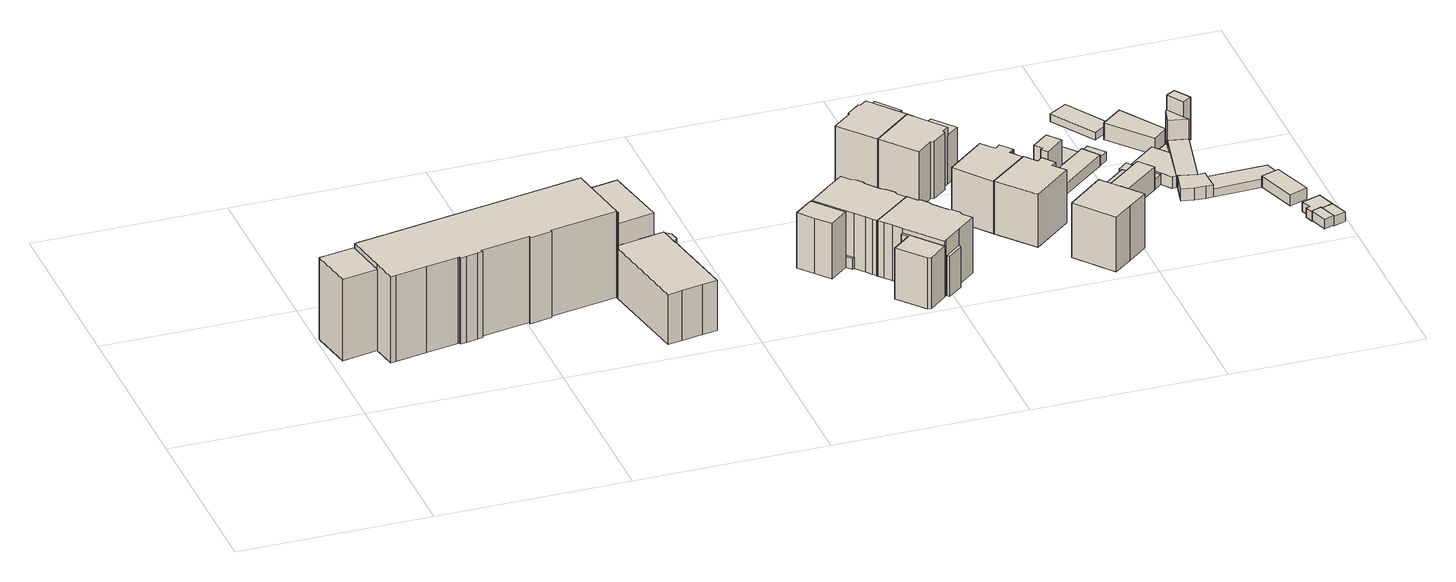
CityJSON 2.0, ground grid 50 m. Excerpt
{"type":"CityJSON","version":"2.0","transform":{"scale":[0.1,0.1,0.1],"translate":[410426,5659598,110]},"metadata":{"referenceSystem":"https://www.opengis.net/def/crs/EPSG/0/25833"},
"CityObjects":{
"building1":{"type":"Building","attributes":{"Gemeindeschluessel":14612000,"Geometrietyp2DReferenz":"3000","function":"31001_9998","roofType":"9999"},"children":["building1-1","building1-2","building1-3","building1-4","building1-5","building1-6"]},
"building1-1":{"type":"BuildingPart","attributes":{"Dachtyp_tdc":"tdcHipAndGableRoof","Dachneigung":42.8,"QualitaetDacherkennung":61,"Geometrietyp2DReferenz":"3000","measuredHeight":25.25,"roofType":"5000"},"parents":["building1"],"geometry":[{"type":"Solid","lod":"1","boundaries":[[[[0,1,2,3,4,5,6,7,8,9]],[[10,11,12,13,14,15,16,17,18,19]],[[9,11,10,0]],[[8,12,11,9]],[[7,13,12,8]],[[6,14,13,7]],[[5,15,14,6]],[[4,16,15,5]],[[3,17,16,4]],[[2,18,17,3]],[[1,19,18,2]],[[0,10,19,1]]]]}]},
"building1-2":{"type":"BuildingPart","attributes":{"Dachtyp_tdc":"tdcPolyFlatRoof","Dachneigung":45.95,"QualitaetDacherkennung":5,"Geometrietyp2DReferenz":"3000","measuredHeight":20.75,"roofType":"2100"},"parents":["building1"],"geometry":[{"type":"Solid","lod":"1","boundaries":[[[[20,21,22,23,24,25,26,27]],[[28,29,30,31,32,33,34,35]],[[27,29,28,20]],[[26,30,29,27]],[[25,31,30,26]],[[24,32,31,25]],[[23,33,32,24]],[[22,34,33,23]],[[21,35,34,22]],[[20,28,35,21]]]]}]},
"building1-3":{"type":"BuildingPart","attributes":{"Dachtyp_tdc":"tdcCutGableRoof","Dachneigung":1.96,"QualitaetDacherkennung":79,"Geometrietyp2DReferenz":"3000","measuredHeight":15.63,"roofType":"9999"},"parents":["building1"],"geometry":[{"type":"Solid","lod":"1","boundaries":[[[[36,37,38,39,40,41,42,43,44,45,46,47,48]],[[49,50,51,52,53,54,55,56,57,58,59,60,61]],[[48,50,49,36]],[[47,51,50,48]],[[46,52,51,47]],[[45,53,52,46]],[[44,54,53,45]],[[43,55,54,44]],[[42,56,55,43]],[[41,57,56,42]],[[40,58,57,41]],[[39,59,58,40]],[[38,60,59,39]],[[37,61,60,38]],[[36,49,61,37]]]]}]},
"building1-4":{"type":"BuildingPart","attributes":{"Dachtyp_tdc":"tdcPolyFlatRoof","Dachneigung":24.43,"QualitaetDacherkennung":28,"Geometrietyp2DReferenz":"3000","measuredHeight":13.97,"roofType":"2100"},"parents":["building1"],"geometry":[{"type":"Solid","lod":"1","boundaries":[[[[62,63,64,65,66]],[[67,52,51,50,68]],[[66,52,67,62]],[[65,51,52,66]],[[64,50,51,65]],[[63,68,50,64]],[[62,67,68,63]]]]}]},
"building1-5":{"type":"BuildingPart","attributes":{"Dachtyp_tdc":"tdcHipRoof","Dachneigung":42.42,"QualitaetDacherkennung":58,"Geometrietyp2DReferenz":"3000","measuredHeight":28.16,"roofType":"3200"},"parents":["building1"],"geometry":[{"type":"Solid","lod":"1","boundaries":[[[[69,70,71,72,73,74,75,76,77,78,79,80,81,82,83,84,85,86,87,88,89,90,91,92,93,94,95,96,97,98]],[[99,100,101,102,103,104,105,106,107,108,109,110,111,112,113,15,13,12,114,115,30,29,28,116,117,118,119,120,58,57]],[[98,100,99,69]],[[97,101,100,98]],[[96,102,101,97]],[[95,103,102,96]],[[94,104,103,95]],[[93,105,104,94]],[[92,106,105,93]],[[91,107,106,92]],[[90,108,107,91]],[[89,109,108,90]],[[88,110,109,89]],[[87,111,110,88]],[[86,112,111,87]],[[85,113,112,86]],[[84,15,113,85]],[[83,13,15,84]],[[82,12,13,83]],[[81,114,12,82]],[[80,115,114,81]],[[79,30,115,80]],[[78,29,30,79]],[[77,28,29,78]],[[76,116,28,77]],[[75,117,116,76]],[[74,118,117,75]],[[73,119,118,74]],[[72,120,119,73]],[[71,58,120,72]],[[70,57,58,71]],[[69,99,57,70]]]]}]},
"building1-6":{"type":"BuildingPart","attributes":{"Dachtyp_tdc":"tdcGableRoof","Dachneigung":39.93,"QualitaetDacherkennung":38,"Geometrietyp2DReferenz":"3000","measuredHeight":24.79,"roofType":"3100"},"parents":["building1"],"geometry":[{"type":"Solid","lod":"1","boundaries":[[[[121,122,123,124]],[[125,126,49,59]],[[124,126,125,121]],[[123,49,126,124]],[[122,59,49,123]],[[121,125,59,122]]]]}]},
"building2":{"type":"Building","attributes":{"Gemeindeschluessel":14612000,"Geometrietyp2DReferenz":"3000","function":"31001_9998","roofType":"9999"},"children":["building2-1","building2-2","building2-3","building2-4"]},
"building2-1":{"type":"BuildingPart","attributes":{"Dachtyp_tdc":"tdcHipAndGableRoof","Dachneigung":39.27,"QualitaetDacherkennung":46,"Geometrietyp2DReferenz":"3000","measuredHeight":18.14,"roofType":"5000"},"parents":["building2"],"geometry":[{"type":"Solid","lod":"1","boundaries":[[[[127,128,129,130,131,132,133,134,135,136,137,138,139,140,141,142,143,144,145]],[[146,147,148,149,150,151,152,153,154,155,156,157,158,159,160,161,162,163,164]],[[145,147,146,127]],[[144,148,147,145]],[[143,149,148,144]],[[142,150,149,143]],[[141,151,150,142]],[[140,152,151,141]],[[139,153,152,140]],[[138,154,153,139]],[[137,155,154,138]],[[136,156,155,137]],[[135,157,156,136]],[[134,158,157,135]],[[133,159,158,134]],[[132,160,159,133]],[[131,161,160,132]],[[130,162,161,131]],[[129,163,162,130]],[[128,164,163,129]],[[127,146,164,128]]]]}]},
"building2-2":{"type":"BuildingPart","attributes":{"Dachtyp_tdc":"tdcGableRoof","Dachneigung":49.57,"QualitaetDacherkennung":28,"Geometrietyp2DReferenz":"3000","measuredHeight":18.27,"roofType":"3100"},"parents":["building2"],"geometry":[{"type":"Solid","lod":"1","boundaries":[[[[165,166,167,168,169,170]],[[171,172,173,174,175,176]],[[170,172,171,165]],[[169,173,172,170]],[[168,174,173,169]],[[167,175,174,168]],[[166,176,175,167]],[[165,171,176,166]]]]}]},
"building2-3":{"type":"BuildingPart","attributes":{"Dachtyp_tdc":"tdcPolyFlatRoof","Dachneigung":0,"QualitaetDacherkennung":0,"Geometrietyp2DReferenz":"3000","measuredHeight":3.12,"roofType":"9999"},"parents":["building2"],"geometry":[{"type":"Solid","lod":"1","boundaries":[[[[177,178,179,180,181]],[[176,182,158,183,172]],[[181,182,176,177]],[[180,158,182,181]],[[179,183,158,180]],[[178,172,183,179]],[[177,176,172,178]]]]}]},
"building2-4":{"type":"BuildingPart","attributes":{"Dachtyp_tdc":"tdcPolyFlatRoof","Dachneigung":0,"QualitaetDacherkennung":4,"Geometrietyp2DReferenz":"3000","measuredHeight":7.95,"roofType":"1000"},"parents":["building2"],"geometry":[{"type":"Solid","lod":"1","boundaries":[[[[184,185,186,187,188,189,190]],[[182,191,192,193,161,160,159]],[[190,191,182,184]],[[189,192,191,190]],[[188,193,192,189]],[[187,161,193,188]],[[186,160,161,187]],[[185,159,160,186]],[[184,182,159,185]]]]}]},
"building3":{"type":"Building","attributes":{"Gemeindeschluessel":14612000,"Geometrietyp2DReferenz":"3000","function":"31001_9998","roofType":"9999"},"children":["building3-1","building3-2","building3-3"]},
"building3-1":{"type":"BuildingPart","attributes":{"Dachtyp_tdc":"tdcFreeFormRoof","Dachneigung":51.24,"QualitaetDacherkennung":32,"Geometrietyp2DReferenz":"3000","measuredHeight":18.23,"roofType":"5000"},"parents":["building3"],"geometry":[{"type":"Solid","lod":"1","boundaries":[[[[194,195,196,197,198,199,200]],[[201,202,203,204,205,206,207]],[[200,202,201,194]],[[199,203,202,200]],[[198,204,203,199]],[[197,205,204,198]],[[196,206,205,197]],[[195,207,206,196]],[[194,201,207,195]]]]}]},
"building3-2":{"type":"BuildingPart","attributes":{"Dachtyp_tdc":"tdcHipAndGableRoof","Dachneigung":38.79,"QualitaetDacherkennung":39,"Geometrietyp2DReferenz":"3000","measuredHeight":18.13,"roofType":"5000"},"parents":["building3"],"geometry":[{"type":"Solid","lod":"1","boundaries":[[[[208,209,210,211,212,213,214,215,216,217,218,219,220,221,222,223,224,225,226]],[[227,228,229,154,230,152,231,232,233,234,235,236,237,238,239,240,241,202,201]],[[226,228,227,208]],[[225,229,228,226]],[[224,154,229,225]],[[223,230,154,224]],[[222,152,230,223]],[[221,231,152,222]],[[220,232,231,221]],[[219,233,232,220]],[[218,234,233,219]],[[217,235,234,218]],[[216,236,235,217]],[[215,237,236,216]],[[214,238,237,215]],[[213,239,238,214]],[[212,240,239,213]],[[211,241,240,212]],[[210,202,241,211]],[[209,201,202,210]],[[208,227,201,209]]]]}]},
"building3-3":{"type":"BuildingPart","attributes":{"Dachtyp_tdc":"tdcFreeFormRoof","Dachneigung":67.2,"QualitaetDacherkennung":11,"Geometrietyp2DReferenz":"3000","measuredHeight":11.6,"roofType":"5000"},"parents":["building3"],"geometry":[{"type":"Solid","lod":"1","boundaries":[[[[242,243,244,245]],[[246,247,241,240]],[[245,246,240,242]],[[244,247,246,245]],[[243,241,247,244]],[[242,240,241,243]]]]}]},
"building4":{"type":"Building","attributes":{"Gemeindeschluessel":14612000,"Geometrietyp2DReferenz":"3000","function":"31001_9998","roofType":"9999"},"children":["building4-1","building4-2"]},
"building4-1":{"type":"BuildingPart","attributes":{"Dachtyp_tdc":"tdcHipAndGableRoof","Dachneigung":35.27,"QualitaetDacherkennung":49,"Geometrietyp2DReferenz":"3000","measuredHeight":18.52,"roofType":"5000"},"parents":["building4"],"geometry":[{"type":"Solid","lod":"1","boundaries":[[[[248,249,250,251,252,253,254,255,256,257]],[[258,259,260,261,262,263,264,265,266,267]],[[257,259,258,248]],[[256,260,259,257]],[[255,261,260,256]],[[254,262,261,255]],[[253,263,262,254]],[[252,264,263,253]],[[251,265,264,252]],[[250,266,265,251]],[[249,267,266,250]],[[248,258,267,249]]]]}]},
"building4-2":{"type":"BuildingPart","attributes":{"Dachtyp_tdc":"tdcHipRoof","Dachneigung":59.05,"QualitaetDacherkennung":29,"Geometrietyp2DReferenz":"3000","measuredHeight":15.47,"roofType":"3200"},"parents":["building4"],"geometry":[{"type":"Solid","lod":"1","boundaries":[[[[268,269,270,271]],[[272,273,266,265]],[[271,273,272,268]],[[270,266,273,271]],[[269,265,266,270]],[[268,272,265,269]]]]}]},
"building5":{"type":"Building","attributes":{"Gemeindeschluessel":14612000,"Geometrietyp2DReferenz":"3000","function":"31001_9998","roofType":"9999"},"children":["building5-1","building5-2"]},
"building5-1":{"type":"BuildingPart","attributes":{"Dachtyp_tdc":"tdcHipAndGableRoof","Dachneigung":18.51,"QualitaetDacherkennung":24,"Geometrietyp2DReferenz":"3000","measuredHeight":15.55,"roofType":"5000"},"parents":["building5"],"geometry":[{"type":"Solid","lod":"1","boundaries":[[[[274,275,276,277]],[[278,279,280,281]],[[277,279,278,274]],[[276,280,279,277]],[[275,281,280,276]],[[274,278,281,275]]]]}]},
"building5-2":{"type":"BuildingPart","attributes":{"Dachtyp_tdc":"tdcHipAndGableRoof","Dachneigung":36.35,"QualitaetDacherkennung":62,"Geometrietyp2DReferenz":"3000","measuredHeight":18.64,"roofType":"5000"},"parents":["building5"],"geometry":[{"type":"Solid","lod":"1","boundaries":[[[[249,282,257,283,284,285,286,287,288,289]],[[267,281,280,290,291,292,293,294,259,295]],[[289,281,267,249]],[[288,280,281,289]],[[287,290,280,288]],[[286,291,290,287]],[[285,292,291,286]],[[284,293,292,285]],[[283,294,293,284]],[[257,259,294,283]],[[282,295,259,257]],[[249,267,295,282]]]]}]},
"building6":{"type":"Building","attributes":{"Dachtyp_tdc":"tdcFreeFormRoof","Gemeindeschluessel":14612000,"Dachneigung":31.92,"QualitaetDacherkennung":50,"Geometrietyp2DReferenz":"3000","measuredHeight":17.21,"function":"31001_9998","roofType":"5000"},"geometry":[{"type":"Solid","lod":"1","boundaries":[[[[296,297,298,299,300,301,302,303,304,305,306,307,308,309]],[[310,311,312,313,314,315,316,317,318,319,320,321,322,323]],[[309,311,310,296]],[[308,312,311,309]],[[307,313,312,308]],[[306,314,313,307]],[[305,315,314,306]],[[304,316,315,305]],[[303,317,316,304]],[[302,318,317,303]],[[301,319,318,302]],[[300,320,319,301]],[[299,321,320,300]],[[298,322,321,299]],[[297,323,322,298]],[[296,310,323,297]]]]}]},
"building7":{"type":"Building","attributes":{"Dachtyp_tdc":"tdcFreeFormRoof","Gemeindeschluessel":14612000,"Dachneigung":31.58,"QualitaetDacherkennung":52,"Geometrietyp2DReferenz":"3000","measuredHeight":17.29,"function":"31001_9998","roofType":"5000"},"geometry":[{"type":"Solid","lod":"1","boundaries":[[[[324,325,326,327,328,329,330,331,332,333,334,335,336,337,338]],[[339,340,341,315,314,342,343,344,345,346,347,348,349,350,351]],[[338,340,339,324]],[[337,341,340,338]],[[336,315,341,337]],[[335,314,315,336]],[[334,342,314,335]],[[333,343,342,334]],[[332,344,343,333]],[[331,345,344,332]],[[330,346,345,331]],[[329,347,346,330]],[[328,348,347,329]],[[327,349,348,328]],[[326,350,349,327]],[[325,351,350,326]],[[324,339,351,325]]]]}]},
"building8":{"type":"Building","attributes":{"Gemeindeschluessel":14612000,"Geometrietyp2DReferenz":"3000","function":"31001_9998","roofType":"9999"},"children":["building8-1","building8-2"]},
"building8-1":{"type":"BuildingPart","attributes":{"Dachtyp_tdc":"tdcPolyFlatRoof","Dachneigung":0,"QualitaetDacherkennung":35,"Geometrietyp2DReferenz":"3000","measuredHeight":13.74,"roofType":"1000"},"parents":["building8"],"geometry":[{"type":"Solid","lod":"1","boundaries":[[[[352,353,354,355,356]],[[357,358,359,360,361]],[[356,358,357,352]],[[355,359,358,356]],[[354,360,359,355]],[[353,361,360,354]],[[352,357,361,353]]]]}]},
"building8-2":{"type":"BuildingPart","attributes":{"Dachtyp_tdc":"tdcHipAndGableRoof","Dachneigung":30.35,"QualitaetDacherkennung":59,"Geometrietyp2DReferenz":"3000","measuredHeight":17.09,"roofType":"5000"},"parents":["building8"],"geometry":[{"type":"Solid","lod":"1","boundaries":[[[[362,363,364,365,366,367,368,369]],[[361,370,371,372,373,374,358,357]],[[368,370,361,369]],[[367,371,370,368]],[[366,372,371,367]],[[365,373,372,366]],[[364,374,373,365]],[[363,358,374,364]],[[362,357,358,363]],[[369,361,357,362]]]]}]},
"building9":{"type":"Building","attributes":{"Gemeindeschluessel":14612000,"Dachneigung":90,"Dachorientierung":0,"MittlereTraufHoehe":120.65,"QualitaetDacherkennung":25,"ObjektHoehe":9.79,"BodenHoehe":110.86,"Geometrietyp2DReferenz":"3000","AbsoluteHoehe":120.65,"Dachflaeche":26.3,"measuredHeight":9.79,"function":"31001_9998","roofType":"1000","storeysAboveGround":3},"geometry":[{"type":"Solid","lod":"1","boundaries":[[[[375,376,377,378,379,380]],[[381,382,383,384,385,386]],[[380,382,381,375]],[[379,383,382,380]],[[378,384,383,379]],[[377,385,384,378]],[[376,386,385,377]],[[375,381,386,376]]]]}]},
"building10":{"type":"Building","attributes":{"Dachtyp_tdc":"tdcPolyFlatRoof","Gemeindeschluessel":14612000,"Dachneigung":3.94,"QualitaetDacherkennung":69,"Geometrietyp2DReferenz":"3000","measuredHeight":3.09,"function":"31001_9998","roofType":"2100"},"geometry":[{"type":"Solid","lod":"1","boundaries":[[[[387,388,389,390]],[[391,392,393,394]],[[390,392,391,387]],[[389,393,392,390]],[[388,394,393,389]],[[387,391,394,388]]]]}]},
"building11":{"type":"Building","attributes":{"Dachtyp_tdc":"tdcPolyFlatRoof","Gemeindeschluessel":14612000,"Dachneigung":6.15,"QualitaetDacherkennung":76,"Geometrietyp2DReferenz":"3000","measuredHeight":3.3,"function":"31001_2463","roofType":"2100"},"geometry":[{"type":"Solid","lod":"1","boundaries":[[[[395,396,397,398,399,400,401]],[[402,403,404,405,406,407,408]],[[401,403,402,395]],[[400,404,403,401]],[[399,405,404,400]],[[398,406,405,399]],[[397,407,406,398]],[[396,408,407,397]],[[395,402,408,396]]]]}]},
"building12":{"type":"Building","attributes":{"Dachtyp_tdc":"tdcPolyFlatRoof","Gemeindeschluessel":14612000,"Dachneigung":0,"QualitaetDacherkennung":76,"Geometrietyp2DReferenz":"3000","measuredHeight":2.35,"function":"31001_9998","roofType":"1000"},"geometry":[{"type":"Solid","lod":"1","boundaries":[[[[409,410,411,412,413]],[[414,415,416,417,418]],[[413,415,414,409]],[[412,416,415,413]],[[411,417,416,412]],[[410,418,417,411]],[[409,414,418,410]]]]}]},
"building13":{"type":"Building","attributes":{"Dachtyp_tdc":"tdcPolyFlatRoof","Gemeindeschluessel":14612000,"Dachneigung":7.97,"QualitaetDacherkennung":70,"Geometrietyp2DReferenz":"3000","measuredHeight":3.29,"function":"31001_9998","roofType":"2100"},"geometry":[{"type":"Solid","lod":"1","boundaries":[[[[419,420,421,422,423,424,425,426,427,428,429,430]],[[431,432,433,434,435,436,437,438,439,440,441,442]],[[430,432,431,419]],[[429,433,432,430]],[[428,434,433,429]],[[427,435,434,428]],[[426,436,435,427]],[[425,437,436,426]],[[424,438,437,425]],[[423,439,438,424]],[[422,440,439,423]],[[421,441,440,422]],[[420,442,441,421]],[[419,431,442,420]]]]}]},
"building14":{"type":"Building","attributes":{"Dachtyp_tdc":"tdcPolyFlatRoof","Gemeindeschluessel":14612000,"Dachneigung":4.07,"QualitaetDacherkennung":70,"Geometrietyp2DReferenz":"3000","measuredHeight":6.59,"function":"31001_9998","roofType":"2100"},"geometry":[{"type":"Solid","lod":"1","boundaries":[[[[443,444,445,446,447,448]],[[449,450,442,441,451,452]],[[448,450,449,443]],[[447,442,450,448]],[[446,441,442,447]],[[445,451,441,446]],[[444,452,451,445]],[[443,449,452,444]]]]}]},
"building15":{"type":"Building","attributes":{"Dachtyp_tdc":"tdcPolyFlatRoof","Gemeindeschluessel":14612000,"Dachneigung":9.49,"QualitaetDacherkennung":63,"Geometrietyp2DReferenz":"3000","measuredHeight":2.63,"function":"31001_2463","roofType":"2100"},"geometry":[{"type":"Solid","lod":"1","boundaries":[[[[453,454,455,456]],[[457,406,405,458]],[[456,406,457,453]],[[455,405,406,456]],[[454,458,405,455]],[[453,457,458,454]]]]}]},
"building16":{"type":"Building","attributes":{"Dachtyp_tdc":"tdcPolyFlatRoof","Gemeindeschluessel":14612000,"Dachneigung":6.68,"QualitaetDacherkennung":60,"Geometrietyp2DReferenz":"3000","measuredHeight":3.19,"function":"31001_9998","roofType":"2100"},"geometry":[{"type":"Solid","lod":"1","boundaries":[[[[459,460,461,462,463,464,465]],[[441,440,466,467,468,469,451]],[[465,440,441,459]],[[464,466,440,465]],[[463,467,466,464]],[[462,468,467,463]],[[461,469,468,462]],[[460,451,469,461]],[[459,441,451,460]]]]}]},
"building17":{"type":"Building","attributes":{"Dachtyp_tdc":"tdcPolyFlatRoof","Gemeindeschluessel":14612000,"Dachneigung":0,"QualitaetDacherkennung":64,"Geometrietyp2DReferenz":"3000","measuredHeight":2.86,"function":"31001_9998","roofType":"1000"},"geometry":[{"type":"Solid","lod":"1","boundaries":[[[[470,471,472,473]],[[451,469,474,452]],[[473,469,451,470]],[[472,474,469,473]],[[471,452,474,472]],[[470,451,452,471]]]]}]},
"building18":{"type":"Building","attributes":{"Dachtyp_tdc":"tdcPolyFlatRoof","Gemeindeschluessel":14612000,"Dachneigung":0,"QualitaetDacherkennung":86,"Geometrietyp2DReferenz":"3000","measuredHeight":2.06,"function":"31001_9998","roofType":"1000"},"geometry":[{"type":"Solid","lod":"1","boundaries":[[[[475,476,477,478]],[[479,480,481,482]],[[478,480,479,475]],[[477,481,480,478]],[[476,482,481,477]],[[475,479,482,476]]]]}]},
"building19":{"type":"Building","attributes":{"Dachtyp_tdc":"tdcPolyFlatRoof","Gemeindeschluessel":14612000,"Dachneigung":3.92,"QualitaetDacherkennung":82,"Geometrietyp2DReferenz":"3000","measuredHeight":3.63,"function":"31001_9998","roofType":"2100"},"geometry":[{"type":"Solid","lod":"1","boundaries":[[[[483,484,485,486,487,488,489,490]],[[491,474,469,468,492,493,494,495]],[[490,474,491,483]],[[489,469,474,490]],[[488,468,469,489]],[[487,492,468,488]],[[486,493,492,487]],[[485,494,493,486]],[[484,495,494,485]],[[483,491,495,484]]]]}]},
"building20":{"type":"Building","attributes":{"Dachtyp_tdc":"tdcFreeFormRoof","Gemeindeschluessel":14612000,"Dachneigung":31.53,"QualitaetDacherkennung":17,"Geometrietyp2DReferenz":"3000","measuredHeight":5.2,"function":"31001_2463","roofType":"5000"},"geometry":[{"type":"Solid","lod":"1","boundaries":[[[[496,497,498,499,500,501,502]],[[503,504,505,506,507,508,509]],[[502,504,503,496]],[[501,505,504,502]],[[500,506,505,501]],[[499,507,506,500]],[[498,508,507,499]],[[497,509,508,498]],[[496,503,509,497]]]]}]},
"building21":{"type":"Building","attributes":{"Dachtyp_tdc":"tdcPolyFlatRoof","Gemeindeschluessel":14612000,"Dachneigung":4.85,"QualitaetDacherkennung":80,"Geometrietyp2DReferenz":"3000","measuredHeight":4.84,"function":"31001_9998","roofType":"2100"},"geometry":[{"type":"Solid","lod":"1","boundaries":[[[[510,511,512,513,514]],[[515,516,517,518,519]],[[514,516,515,510]],[[513,517,516,514]],[[512,518,517,513]],[[511,519,518,512]],[[510,515,519,511]]]]}]},
"building22":{"type":"Building","attributes":{"Dachtyp_tdc":"tdcPolyFlatRoof","Gemeindeschluessel":14612000,"Dachneigung":0,"QualitaetDacherkennung":58,"Geometrietyp2DReferenz":"3000","measuredHeight":2.23,"function":"31001_9998","roofType":"1000"},"geometry":[{"type":"Solid","lod":"1","boundaries":[[[[520,521,522]],[[523,524,525]],[[522,524,523,520]],[[521,525,524,522]],[[520,523,525,521]]]]}]},
"building23":{"type":"Building","attributes":{"Dachtyp_tdc":"tdcPolyFlatRoof","Gemeindeschluessel":14612000,"Dachneigung":0,"QualitaetDacherkennung":86,"Geometrietyp2DReferenz":"3000","measuredHeight":2.25,"function":"31001_2463","roofType":"1000"},"geometry":[{"type":"Solid","lod":"1","boundaries":[[[[526,527,528,529]],[[530,531,532,533]],[[529,531,530,526]],[[528,532,531,529]],[[527,533,532,528]],[[526,530,533,527]]]]}]},
"building24":{"type":"Building","attributes":{"Dachtyp_tdc":"tdcFreeFormRoof","Gemeindeschluessel":14612000,"Dachneigung":66.58,"QualitaetDacherkennung":5,"Geometrietyp2DReferenz":"3000","measuredHeight":10.73,"function":"31001_9998","roofType":"5000"},"geometry":[{"type":"Solid","lod":"1","boundaries":[[[[534,535,536,537,538]],[[533,532,539,540,541]],[[538,532,533,534]],[[537,539,532,538]],[[536,540,539,537]],[[535,541,540,536]],[[534,533,541,535]]]]}]},
"building25":{"type":"Building","attributes":{"Dachtyp_tdc":"tdcGableRoof","Gemeindeschluessel":14612000,"Dachneigung":38.4,"QualitaetDacherkennung":1,"Geometrietyp2DReferenz":"3000","measuredHeight":12.7,"function":"31001_9998","roofType":"3100"},"geometry":[{"type":"Solid","lod":"1","boundaries":[[[[542,543,544,545]],[[541,540,546,547]],[[545,540,541,542]],[[544,546,540,545]],[[543,547,546,544]],[[542,541,547,543]]]]}]},
"building26":{"type":"Building","attributes":{"Dachtyp_tdc":"tdcPolyFlatRoof","Gemeindeschluessel":14612000,"Dachneigung":0,"QualitaetDacherkennung":76,"Geometrietyp2DReferenz":"3000","measuredHeight":2.29,"function":"31001_2463","roofType":"1000"},"geometry":[{"type":"Solid","lod":"1","boundaries":[[[[548,549,550,551,552]],[[505,504,553,554,555]],[[552,504,505,548]],[[551,553,504,552]],[[550,554,553,551]],[[549,555,554,550]],[[548,505,555,549]]]]}]},
"building27":{"type":"Building","attributes":{"Dachtyp_tdc":"tdcPolyFlatRoof","Gemeindeschluessel":14612000,"Dachneigung":3.37,"QualitaetDacherkennung":67,"Geometrietyp2DReferenz":"3000","measuredHeight":2.73,"function":"31001_9998","roofType":"2100"},"geometry":[{"type":"Solid","lod":"1","boundaries":[[[[556,557,558,559]],[[560,561,562,563]],[[559,561,560,556]],[[558,562,561,559]],[[557,563,562,558]],[[556,560,563,557]]]]}]},
"building28":{"type":"Building","attributes":{"Dachtyp_tdc":"tdcGableRoof","Gemeindeschluessel":14612000,"Dachneigung":15.86,"QualitaetDacherkennung":8,"Geometrietyp2DReferenz":"3000","measuredHeight":4.21,"function":"31001_2463","roofType":"3100"},"geometry":[{"type":"Solid","lod":"1","boundaries":[[[[564,565,566,567]],[[568,569,570,571]],[[567,569,568,564]],[[566,570,569,567]],[[565,571,570,566]],[[564,568,571,565]]]]}]},
"building29":{"type":"Building","attributes":{"Gemeindeschluessel":14612000,"Geometrietyp2DReferenz":"3000","function":"31001_9998","roofType":"9999"},"children":["building29-1","building29-2"]},
"building29-1":{"type":"BuildingPart","attributes":{"Dachtyp_tdc":"tdcPolyFlatRoof","Dachneigung":4.97,"QualitaetDacherkennung":80,"Geometrietyp2DReferenz":"3000","measuredHeight":2.73,"roofType":"2100"},"parents":["building29"],"geometry":[{"type":"Solid","lod":"1","boundaries":[[[[572,573,574,575]],[[576,577,578,579]],[[575,577,576,572]],[[574,578,577,575]],[[573,579,578,574]],[[572,576,579,573]]]]}]},
"building29-2":{"type":"BuildingPart","attributes":{"Dachtyp_tdc":"tdcPolyFlatRoof","Dachneigung":3.04,"QualitaetDacherkennung":80,"Geometrietyp2DReferenz":"3000","measuredHeight":2.71,"roofType":"2100"},"parents":["building29"],"geometry":[{"type":"Solid","lod":"1","boundaries":[[[[574,573,580,581,582,583,584]],[[578,585,586,587,588,589,579]],[[584,585,578,574]],[[583,586,585,584]],[[582,587,586,583]],[[581,588,587,582]],[[580,589,588,581]],[[573,579,589,580]],[[574,578,579,573]]]]}]}
},
"vertices":[
[91,361,235],[20,349,235],[4,346,235],[4,342,235],[24,233,235],[117,250,235],[107,306,235],[98,359,235],[106,361,235],[105,364,235],[91,361,9],[105,364,9],[106,361,9],[98,359,9],[107,306,9],[117,250,9],[24,233,9],[4,342,9],[4,346,9],[20,349,9],
[529,438,212],[527,447,212],[461,435,212],[347,414,212],[281,402,212],[282,393,212],[278,392,212],[529,437,212],[529,438,9],[529,437,9],[278,392,9],[282,393,9],[281,402,9],[347,414,9],[461,435,9],[527,447,9],
[838,321,148],[827,319,148],[772,309,148],[735,301,148],[737,289,148],[736,289,148],[780,50,148],[818,57,148],[873,67,148],[912,74,148],[875,275,148],[874,273,148],[865,326,148],[838,321,9],[865,326,9],[874,273,9],[875,275,9],[912,74,9],[873,67,9],[818,57,9],[780,50,9],[736,289,9],[737,289,9],[735,301,9],[772,309,9],[827,319,9],
[885,291,146],[881,314,146],[865,326,146],[874,273,146],[875,275,146],[885,291,9],[881,314,9],
[735,296,248],[736,289,248],[737,289,248],[736,296,248],[705,469,248],[699,468,248],[616,453,248],[533,438,248],[529,438,248],[529,437,248],[278,392,248],[195,377,248],[111,362,248],[106,361,248],[98,359,248],[117,250,248],[129,186,248],[144,189,248],[226,204,248],[310,219,248],[314,220,248],[315,213,248],[331,216,248],[361,222,248],[374,225,248],[373,231,248],[501,254,248],[502,248,248],[560,259,248],[559,264,248],[735,296,9],[559,264,9],[560,259,9],[502,248,9],[501,254,9],[373,231,9],[374,225,9],[361,222,9],[331,216,9],[315,213,9],[314,220,9],[310,219,9],[226,204,9],[144,189,9],[129,186,9],[111,362,9],[195,377,9],[533,438,9],[616,453,9],[699,468,9],[705,469,9],[736,296,9],
[704,473,209],[735,301,209],[838,321,209],[805,492,209],[704,473,9],[805,492,9],
[1381,369,160],[1368,385,160],[1360,388,160],[1340,412,160],[1292,374,160],[1293,374,160],[1239,329,160],[1314,240,160],[1334,215,160],[1347,199,160],[1354,191,160],[1355,190,160],[1407,231,160],[1457,271,160],[1439,292,160],[1438,301,160],[1422,319,160],[1413,324,160],[1383,361,160],[1381,369,7],[1383,361,7],[1413,324,7],[1422,319,7],[1438,301,7],[1439,292,7],[1457,271,7],[1407,231,7],[1355,190,7],[1354,191,7],[1347,199,7],[1334,215,7],[1314,240,7],[1239,329,7],[1293,374,7],[1292,374,7],[1340,412,7],[1360,388,7],[1368,385,7],
[1266,288,161],[1234,326,161],[1186,286,161],[1218,248,161],[1249,211,161],[1297,251,161],[1266,288,7],[1297,251,7],[1249,211,7],[1218,248,7],[1186,286,7],[1234,326,7],
[1234,326,38],[1297,251,38],[1309,236,38],[1314,240,38],[1239,330,38],[1239,330,7],[1309,236,7],
[1239,330,86],[1239,329,86],[1293,374,86],[1292,374,86],[1277,375,86],[1240,344,86],[1246,336,86],[1246,336,7],[1240,344,7],[1277,375,7],
[1400,136,148],[1395,131,148],[1408,116,148],[1360,76,148],[1419,7,148],[1428,6,148],[1475,46,148],[1400,136,7],[1475,46,7],[1428,6,7],[1419,7,7],[1360,76,7],[1408,116,7],[1395,131,7],
[1381,158,161],[1400,136,161],[1475,46,161],[1481,51,161],[1527,89,161],[1574,129,161],[1555,152,161],[1553,162,161],[1541,177,161],[1532,182,161],[1501,219,161],[1499,227,161],[1485,244,161],[1475,248,161],[1457,271,161],[1406,230,161],[1355,190,161],[1357,187,161],[1367,175,161],[1381,158,7],[1367,175,7],[1357,187,7],[1406,230,7],[1475,248,7],[1485,244,7],[1499,227,7],[1501,219,7],[1532,182,7],[1541,177,7],[1553,162,7],[1555,152,7],[1574,129,7],[1527,89,7],[1481,51,7],
[1527,89,118],[1481,51,118],[1487,44,118],[1525,75,118],[1525,75,7],[1487,44,7],
[1525,576,166],[1579,621,166],[1554,652,166],[1506,711,166],[1487,696,166],[1482,698,166],[1447,670,166],[1448,665,166],[1400,626,166],[1476,536,166],[1525,576,8],[1476,536,8],[1400,626,8],[1448,665,8],[1447,670,8],[1482,698,8],[1487,696,8],[1506,711,8],[1554,652,8],[1579,621,8],
[1538,737,143],[1506,711,143],[1554,652,143],[1585,677,143],[1538,737,8],[1585,677,8],
[1636,615,145],[1605,589,145],[1651,532,145],[1683,558,145],[1636,615,8],[1683,558,8],[1651,532,8],[1605,589,8],
[1525,577,166],[1549,447,166],[1589,481,166],[1599,481,166],[1635,509,166],[1635,519,166],[1651,532,166],[1605,589,166],[1635,519,8],[1635,509,8],[1599,481,8],[1589,481,8],[1549,447,8],[1525,577,8],
[1764,392,152],[1760,396,152],[1765,400,152],[1771,405,152],[1773,407,152],[1748,438,152],[1734,426,152],[1706,459,152],[1607,376,152],[1681,284,152],[1784,367,152],[1773,380,152],[1770,384,152],[1768,386,152],[1764,392,6],[1768,386,6],[1770,384,6],[1773,380,6],[1784,367,6],[1681,284,6],[1607,376,6],[1706,459,6],[1734,426,6],[1748,438,6],[1773,407,6],[1771,405,6],[1765,400,6],[1760,396,6],
[1835,306,153],[1848,317,153],[1823,348,153],[1820,345,153],[1814,340,153],[1810,336,153],[1805,342,153],[1801,347,153],[1794,356,153],[1788,363,153],[1786,365,153],[1784,367,153],[1681,284,153],[1760,191,153],[1861,275,153],[1835,306,6],[1861,275,6],[1760,191,6],[1786,365,6],[1788,363,6],[1794,356,6],[1801,347,6],[1805,342,6],[1810,336,6],[1814,340,6],[1820,345,6],[1823,348,6],[1848,317,6],
[1947,164,144],[1974,132,144],[1990,145,144],[1963,177,144],[1948,164,144],[1947,164,7],[1948,164,7],[1963,177,7],[1990,145,7],[1974,132,7],
[1947,164,158],[1948,164,158],[1916,200,158],[1820,119,158],[1898,22,158],[1947,61,158],[1998,103,158],[1974,132,158],[1998,103,7],[1947,61,7],[1898,22,7],[1820,119,7],[1916,200,7],
[1858,455,107],[1871,440,107],[1920,481,107],[1892,515,107],[1849,479,107],[1865,461,107],[1858,455,9],[1865,461,9],[1849,479,9],[1892,515,9],[1920,481,9],[1871,440,9],
[1961,243,37],[2008,283,37],[1984,311,37],[1938,271,37],[1961,243,7],[1938,271,7],[1984,311,7],[2008,283,7],
[1871,440,37],[1835,409,37],[1868,369,37],[2021,495,37],[1989,537,37],[1980,529,37],[1920,481,37],[1871,440,7],[1920,481,7],[1980,529,7],[1989,537,7],[2021,495,7],[1868,369,7],[1835,409,7],
[1892,515,34],[1920,481,34],[1980,529,34],[1946,570,34],[1887,521,34],[1892,515,11],[1887,521,11],[1946,570,11],[1980,529,11],[1920,481,11],
[1938,271,36],[1984,311,36],[2075,385,36],[2049,416,36],[1975,356,36],[1980,350,36],[1972,344,36],[1967,349,36],[1951,336,36],[1955,330,36],[1910,293,36],[1931,265,36],[1938,271,6],[1931,265,6],[1910,293,6],[1955,330,6],[1951,336,6],[1967,349,6],[1972,344,6],[1980,350,6],[1975,356,6],[2049,416,6],[2075,385,6],[1984,311,6],
[2016,274,70],[2108,350,70],[2078,387,70],[2075,385,70],[1984,311,70],[2008,283,70],[2016,274,6],[2008,283,6],[2078,387,6],[2108,350,6],
[2043,513,31],[2009,554,31],[1989,537,31],[2021,495,31],[2043,513,7],[2009,554,7],
[2075,385,35],[2078,387,35],[2101,406,35],[2079,431,35],[2069,444,35],[2044,423,35],[2049,416,35],[2044,423,6],[2069,444,6],[2079,431,6],[2101,406,6],
[2078,387,34],[2108,350,34],[2130,368,34],[2101,406,34],[2130,368,6],
[2047,607,31],[2094,636,31],[2022,752,31],[1974,722,31],[2047,607,10],[1974,722,10],[2022,752,10],[2094,636,10],
[2150,343,38],[2160,343,38],[2181,450,38],[2158,478,38],[2149,489,38],[2079,431,38],[2101,406,38],[2130,368,38],[2150,343,6],[2149,489,6],[2158,478,6],[2181,450,6],[2160,343,6],
[2215,338,35],[2166,349,35],[2153,289,35],[2186,282,35],[2214,281,35],[2232,281,35],[2231,339,35],[2215,338,1],[2231,339,1],[2232,281,1],[2214,281,1],[2186,282,1],[2153,289,1],[2166,349,1],
[2068,603,55],[2160,496,55],[2195,526,55],[2197,532,55],[2122,647,55],[2068,603,9],[2122,647,9],[2197,532,9],[2195,526,9],[2160,496,9],
[2181,450,31],[2191,504,31],[2158,478,31],[2181,450,8],[2158,478,8],[2191,504,8],
[2215,338,23],[2252,518,23],[2203,528,23],[2166,349,23],[2215,338,0],[2166,349,0],[2203,528,0],[2252,518,0],
[2252,518,78],[2243,533,78],[2217,575,78],[2213,573,78],[2203,528,78],[2213,573,0],[2217,575,0],[2243,533,0],
[2243,533,119],[2267,548,119],[2240,590,119],[2217,575,119],[2240,590,0],[2267,548,0],
[2232,281,24],[2356,285,24],[2403,301,24],[2389,342,24],[2231,339,24],[2389,342,1],[2403,301,1],[2356,285,1],
[2460,62,30],[2443,108,30],[2418,99,30],[2434,52,30],[2460,62,3],[2434,52,3],[2418,99,3],[2443,108,3],
[2356,285,33],[2391,181,33],[2439,198,33],[2403,301,33],[2356,285,2],[2403,301,2],[2439,198,2],[2391,181,2],
[2492,73,27],[2476,119,27],[2443,108,27],[2460,62,27],[2492,73,1],[2460,62,1],[2443,108,1],[2476,119,1],
[2460,166,27],[2411,149,27],[2420,124,27],[2411,121,27],[2418,99,27],[2418,99,1],[2411,121,1],[2420,124,1],[2411,149,1],[2460,166,1]
]}
